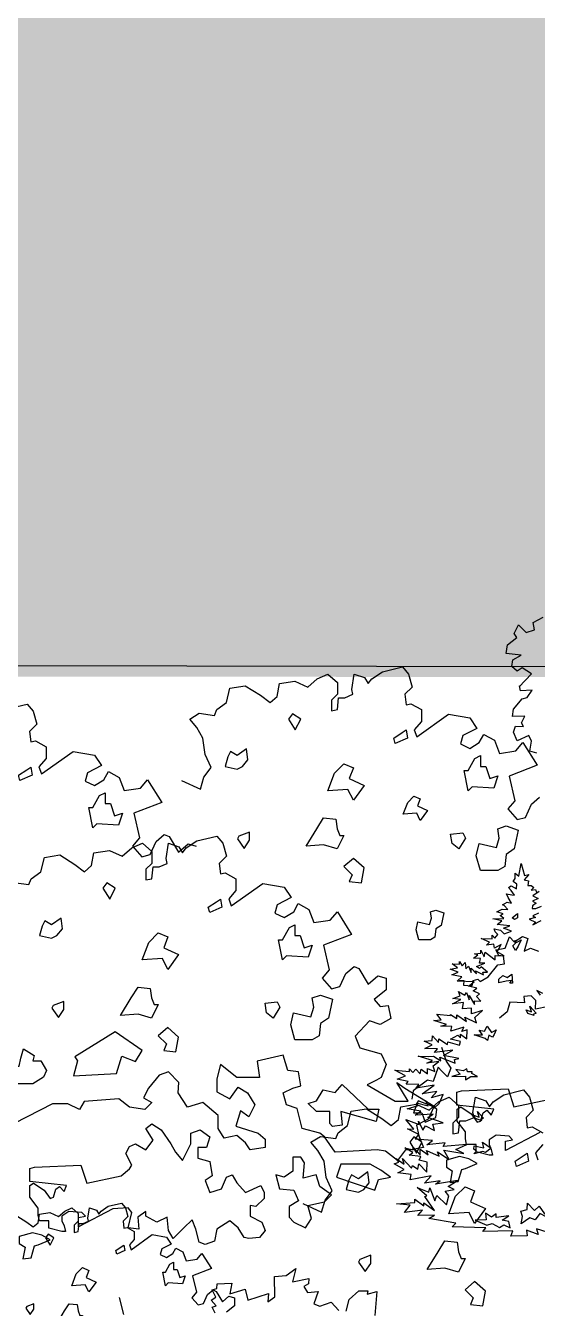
# Model space of a CAD drawing. Header units: inches. Extents: x 11.9 to 85.3, y 21.1 to 37.4.
# Drawn here: x 38.478 to 39.151, y 23.274 to 24.96 of the extents above; entities that cross this region are included whole.
import ezdxf

# ---------------------------------------------------------------- set-up
doc = ezdxf.new("R2010")
doc.units = ezdxf.units.IN
doc.header["$MEASUREMENT"] = 0
for name, color, linetype in [('CAY', 94, 'Continuous'), ('CAY-3', 61, 'Continuous'), ('Layer1', 7, 'Continuous')]:
    doc.layers.add(name, color=color, linetype=linetype)

# ---------------------------------------------------------------- blocks, each defined once
blk = doc.blocks.new('A$C76451831')
at = {"layer": 'CAY'}
for p, q in [((1288.9, 1909.2), (1320.1, 1922.7)), ((1320.1, 1922.7), (1347.8, 1898.6)), ((1389.7, 1877.9), (1396.8, 1922.7)), ((1396.8, 1922.7), (1427.4, 1912.7)), ((1448.6, 1909.2), (1479.9, 1929.8)), ((1479.9, 1929.8), (1538.3, 1944)), ((1538.3, 1944), (1555.9, 1922.7)), ((1555.9, 1922.7), (1566.6, 1885)), ((1022.3, 1839.6), (1033, 1881.5)), ((1033, 1881.5), (1077.8, 1888.5)), ((1077.8, 1888.5), (1122.6, 1860.8)), ((1171.5, 1857.3), (1178, 1895)), ((1178, 1895), (1223.4, 1902.1)), ((1223.4, 1902.1), (1261.1, 1885)), ((1261.1, 1885), (1288.9, 1909.2)), ((1347.8, 1898.6), (1347.8, 1863.8)), ((1393.2, 1863.8), (1389.7, 1877.9)), ((1427.4, 1912.7), (1438, 1895)), ((1438, 1895), (1448.6, 1909.2)), ((1566.6, 1885), (1545.3, 1863.8)), ((1122.6, 1860.8), (1150.3, 1839.6)), ((1150.3, 1839.6), (1171.5, 1857.3)), ((1347.8, 1863.8), (1330.7, 1846.6)), ((1330.7, 1846.6), (1330.7, 1815.4)), ((1347.8, 1818.9), (1351.4, 1853.7)), ((1351.4, 1853.7), (1369, 1853.7)), ((1369, 1853.7), (1393.2, 1863.8)), ((1545.3, 1863.8), (1548.9, 1833.1)), ((915, 1791.2), (942.7, 1808.3)), ((942.7, 1808.3), (987.6, 1801.8)), ((987.6, 1801.8), (994.6, 1818.9)), ((994.6, 1818.9), (1022.3, 1839.6)), ((1330.7, 1815.4), (1347.8, 1818.9)), ((1548.9, 1833.1), (1563, 1836)), ((1563, 1836), (1594.3, 1818.9)), ((935.7, 1767), (915, 1791.2)), ((953.4, 1735.8), (935.7, 1767)), ((1594.3, 1784.1), (1573, 1759.9)), ((3573, 1752.2), (3604.2, 1765.7)), ((3604.2, 1765.7), (3631.9, 1741.6)), ((3673.8, 1720.9), (3680.9, 1765.7)), ((3680.9, 1765.7), (3711.5, 1755.7)), ((3732.8, 1752.2), (3764, 1772.8)), ((3764, 1772.8), (3822.4, 1787)), ((3822.4, 1787), (3840.1, 1765.7)), ((3840.1, 1765.7), (3850.7, 1728)), ((959.8, 1687.4), (953.4, 1735.8)), ((1573, 1759.9), (1580.1, 1739.3)), ((3317.1, 1724.4), (3361.9, 1731.5)), ((3361.9, 1731.5), (3406.7, 1703.8)), ((3455.6, 1700.3), (3462.1, 1738)), ((3462.1, 1738), (3507.5, 1745.1)), ((3507.5, 1745.1), (3545.3, 1728)), ((3545.3, 1728), (3573, 1752.2)), ((3631.9, 1741.6), (3631.9, 1706.7)), ((3711.5, 1755.7), (3722.2, 1738)), ((3722.2, 1738), (3732.8, 1752.2)), ((3850.7, 1728), (3829.5, 1706.7)), ((3306.5, 1682.6), (3317.1, 1724.4)), ((3406.7, 1703.8), (3434.4, 1682.6)), ((3434.4, 1682.6), (3455.6, 1700.3)), ((3631.9, 1706.7), (3614.8, 1689.6)), ((3631.9, 1661.9), (3635.5, 1696.7)), ((3635.5, 1696.7), (3653.2, 1696.7)), ((3653.2, 1696.7), (3677.3, 1706.7)), ((3677.3, 1706.7), (3673.8, 1720.9)), ((3829.5, 1706.7), (3833, 1676.1)), ((977.5, 1649), (959.8, 1687.4)), ((2664.3, 1664.1), (2722.6, 1678.3)), ((2722.6, 1678.3), (2740.3, 1657)), ((2740.3, 1657), (2750.9, 1619.3)), ((3271.7, 1644.8), (3278.8, 1661.9)), ((3278.8, 1661.9), (3306.5, 1682.6)), ((3614.8, 1689.6), (3614.8, 1658.4)), ((3614.8, 1658.4), (3631.9, 1661.9)), ((3833, 1676.1), (3847.2, 1679)), ((3847.2, 1679), (3878.4, 1661.9)), ((3878.4, 1661.9), (3878.4, 1627.1)), ((946.3, 1586.5), (956.3, 1621.3)), ((956.3, 1621.3), (977.5, 1649)), ((2750.9, 1619.3), (2729.7, 1598.1)), ((3199.2, 1634.2), (3226.9, 1651.3)), ((3219.8, 1610), (3199.2, 1634.2)), ((3226.9, 1651.3), (3271.7, 1644.8)), ((3878.4, 1627.1), (3857.2, 1602.9)), ((3864.3, 1582.3), (3957.4, 1648.4)), ((3957.4, 1648.4), (4019.9, 1637.7)), ((4019.9, 1637.7), (4040.5, 1607.1)), ((890.9, 1611.3), (946.3, 1586.5)), ((2729.7, 1598.1), (2733.2, 1567.4)), ((3237.5, 1578.7), (3219.8, 1610)), ((3244, 1530.4), (3237.5, 1578.7)), ((3857.2, 1602.9), (3864.3, 1582.3)), ((3999.3, 1585.8), (3992.2, 1561.6)), ((4040.5, 1607.1), (3999.3, 1585.8)), ((4047.6, 1565.2), (4061.2, 1589.4)), ((4061.2, 1589.4), (4092.4, 1572.3)), ((2733.2, 1567.4), (2747.4, 1570.3)), ((2747.4, 1570.3), (2778.6, 1553.2)), ((2764.5, 1473.6), (2857.6, 1539.7)), ((2778.6, 1553.2), (2778.6, 1518.4)), ((2857.6, 1539.7), (2920.1, 1529)), ((3992.2, 1561.6), (4019.9, 1548.1)), ((4019.9, 1548.1), (4047.6, 1565.2)), ((4092.4, 1572.3), (4106.6, 1533.9)), ((4106.6, 1533.9), (4154.9, 1541)), ((4154.9, 1541), (4175.6, 1565.2)), ((4175.6, 1565.2), (4217.4, 1499.1)), ((2778.6, 1518.4), (2757.4, 1494.2)), ((2920.1, 1529), (2940.8, 1498.4)), ((3261.7, 1492), (3244, 1530.4)), ((2757.4, 1494.2), (2764.5, 1473.6)), ((2899.5, 1477.1), (2892.4, 1452.9)), ((2940.8, 1498.4), (2899.5, 1477.1)), ((2947.9, 1456.5), (2961.4, 1480.7)), ((2961.4, 1480.7), (2992.7, 1463.6)), ((3240.4, 1464.3), (3261.7, 1492)), ((4217.4, 1499.1), (4134.9, 1467.3)), ((4134.9, 1467.3), (4152, 1395.3)), ((2892.4, 1452.9), (2920.1, 1439.4)), ((2920.1, 1439.4), (2947.9, 1456.5)), ((2992.7, 1463.6), (3006.8, 1425.2)), ((3006.8, 1425.2), (3055.2, 1432.3)), ((3055.2, 1432.3), (3075.8, 1456.5)), ((3075.8, 1456.5), (3117.7, 1390.4)), ((3175, 1454.3), (3230.4, 1429.5)), ((3230.4, 1429.5), (3240.4, 1464.3)), ((3117.7, 1390.4), (3035.1, 1358.6)), ((4152, 1395.3), (4130.8, 1371.1)), ((4200.3, 1384.7), (4224.5, 1405.3)), ((3035.1, 1358.6), (3052.2, 1286.6)), ((4130.8, 1371.1), (4158.5, 1339.9)), ((4183.2, 1346.3), (4200.3, 1384.7)), ((4158.5, 1339.9), (4183.2, 1346.3)), ((3052.2, 1286.6), (3031, 1262.4)), ((3915.1, 501.1), (3898, 463.3)), ((3898, 463.3), (3863.2, 445.6)), ((3863.2, 445.6), (3870.3, 414.4)), ((3870.3, 414.4), (3883.8, 380.2)), ((3883.8, 380.2), (3846.1, 373.1)), ((3831.9, 373.1), (3807.8, 341.8)), ((3846.1, 373.1), (3831.9, 373.1))]:
    blk.add_line(p, q, dxfattribs=at)
for points in [[(4216, 1534.3), (4196, 1540.6), (4200.2, 1569.1), (4192.8, 1586), (4159, 1570.1), (4147.4, 1595.5), (4153.8, 1613.4), (4177, 1612.3), (4171.7, 1622.9), (4181.2, 1642.9), (4145.3, 1641.9), (4147.4, 1663), (4172.8, 1693.5), (4187.5, 1697.8), (4202.3, 1718.9), (4168.5, 1716.7), (4165.4, 1731.5), (4164.3, 1728.3), (4200.2, 1766.3), (4172.8, 1784.2), (4159, 1774.7), (4143.2, 1788.5), (4146.4, 1807.4), (4170.6, 1821.2), (4126.4, 1826.4), (4130.6, 1851.7), (4158, 1872.8), (4149.6, 1884.4), (4162.2, 1909.7), (4185.4, 1887.6), (4209.7, 1895), (4205.5, 1917.1), (4235, 1933)], [(634.4, 1290.3), (625.9, 1308.2), (637.6, 1312.5), (622.8, 1328.3), (636.5, 1337.8), (625.9, 1358.9), (639.7, 1363.1), (640.7, 1376.8), (682.9, 1378.9), (677.6, 1347.3), (721.9, 1361), (730.4, 1328.3), (790.5, 1348.3), (788.4, 1324.1), (809.5, 1338.8), (808.4, 1397.9), (842.2, 1401.1), (870.6, 1421.1), (861.1, 1382.1), (908.6, 1392.6), (907.6, 1376.8), (893.8, 1368.4), (905.4, 1351.5), (936, 1353.6), (923.4, 1317.7), (941.3, 1311.4), (974, 1323), (997.2, 1298.7)], [(1018.3, 1296.6), (1026.7, 1330.4), (1055.2, 1355.7), (1081.6, 1355.7), (1079.5, 1346.2), (1107.9, 1353.6), (1102.7, 1284)], [(4221.1, 1065.9), (4205, 1058.7), (4212.5, 1053), (4193.8, 1048.2), (4212, 1039.9), (4204.1, 1032), (4228.5, 1044.3)], [(4234.2, 831), (4215.9, 839.8), (4225.9, 826.3)], [(4262.6, 126.9), (4215.6, 142.2), (4220, 125.7), (4186, 137.8), (4188.1, 121.8), (4140.1, 120.8), (4146.1, 136.4), (4058.1, 134.1), (4066.6, 144.6), (3967.9, 148.1), (3979.1, 158.1), (3899.4, 171.8), (3916.1, 181.6), (3868, 180.6), (3881.7, 196.4), (3828.5, 190.1), (3845, 210.9), (3805.3, 215), (3858.5, 218.6), (3858.8, 229), (3884.9, 209.5), (3885.2, 217.6), (3916.5, 195.2), (3888.5, 236.1), (3894, 238.6), (3865.5, 263.2), (3899.8, 248.8), (3902.6, 261.9), (3917.6, 224.2), (3923.1, 239.9), (3951.6, 212.6), (3957.9, 238.7), (3947.6, 252.6), (3974.4, 257.1), (3956.2, 265.5), (3983.5, 283.1), (3919.2, 272.2), (3932.7, 282.1), (3887.2, 276), (3906.5, 296.7), (3844.9, 285.2), (3848.2, 301.4), (3808.5, 305.5), (3827.4, 315.3), (3798.5, 332.2), (3812.3, 337.1), (3804.5, 348.3), (3827.9, 331.1), (3823.1, 347.6), (3848.9, 320), (3851.8, 327.6), (3867.3, 316.6), (3870.6, 332.4), (3893.7, 307.5), (3894.8, 337), (3871, 343.2), (3876.8, 353.5), (3842, 357.4), (3853.2, 365.2), (3829.6, 379.1), (3853.4, 372.9), (3853.7, 381), (3874.2, 359), (3874.8, 374.8), (3898.2, 358.2), (3893.2, 371.5), (3929.8, 354.3), (3925.3, 367.6), (3958.9, 345.2), (3944, 372.4), (4002.2, 362.7), (3978.5, 373.9), (4011.2, 388.7), (3941.7, 383.4), (3947.5, 393.6), (3893.8, 387.8), (3910.1, 400.4), (3860, 404.8), (3870.8, 417.6), (3837, 434.6), (3855.6, 434), (3832.5, 461.5), (3871.9, 447), (3869.5, 457.5), (3882.2, 430.8), (3890.3, 443.7), (3916.6, 429.6), (3911.8, 448.3), (3941.4, 452.3), (3896.6, 467.5), (3912.8, 477.3), (3859.7, 474.2), (3876, 486.8), (3836.3, 493.6), (3868.4, 502.9), (3863.7, 511.2), (3897.8, 501.9), (3890.2, 518), (3916.2, 495.8), (3930.2, 508.9), (3941.6, 535.3), (3906.8, 525.6), (3923.3, 543.6), (3880.5, 537.4), (3915.8, 562.4), (3862.5, 553.9), (3870.5, 564), (3833.4, 565.3), (3839.1, 573.3), (3807.2, 579.8), (3831.5, 589.4), (3800.4, 606.4), (3842.9, 602.6), (3843.1, 610.3), (3853.2, 599.5), (3861.7, 609.7), (3874.4, 596.1), (3877.5, 609.1), (3895.6, 595.3), (3896.2, 611.2), (3917.2, 602.3), (3912.8, 618.8), (3929.1, 631.3), (3894, 627.1), (3910.6, 634.7), (3868.4, 647.1), (3900.1, 646), (3913.8, 647.7), (3934.6, 633.9), (3932.3, 644.8), (3976.9, 627), (3974.6, 637.9), (3987.8, 640.2), (3942.8, 649.4), (3970.1, 664.8), (3916.4, 658.5), (3924.9, 668.7), (3887.8, 670), (3909.5, 680.1), (3885.8, 691.3), (3909.9, 693.2), (3910.4, 706.8), (3928.3, 687.6), (3928.7, 698), (3954.8, 681.2), (3955.1, 688.9), (3989.2, 680), (3992.3, 690.3), (3963.1, 696.8), (3984.8, 709.2), (3992.7, 701.2), (3993, 711.6), (4011.1, 697.8), (4012.1, 724.6), (3996, 719.7), (4001.9, 732.6), (3963.9, 720.8), (3967.1, 733.8), (3935.4, 734.9), (3951.4, 739.8), (3914.7, 752), (3936, 753.5), (3923, 770.3), (3962.8, 766.2), (3962.9, 768.9), (3981.5, 757.4), (3981.9, 768.2), (4010.2, 748.6), (4005.7, 761.9), (4039.5, 744.9), (4034.6, 760.9), (4056.7, 781.5), (4024.6, 771.7), (4025.2, 788), (3998.4, 786.2), (4001.7, 804.7), (3969.4, 800.4), (3993.9, 813.1), (3970, 816.2), (3991.5, 823.6), (3986.5, 837), (4005.2, 825.9), (4010.4, 833.9), (4017.9, 812.3), (4018.3, 825.4), (4033.2, 798.2), (4033.6, 809), (4052.2, 808.4), (4039.5, 822), (4047.9, 829.8), (4029.6, 838.2), (4040.3, 846), (4016.5, 852.2), (4032.8, 864.8), (3982.6, 866.6), (3996.2, 879.2), (3966.9, 885.7), (3986.2, 893.2), (3962.5, 901.7), (3984, 906.4), (3968.1, 917.8), (3989.3, 917.1), (3989.6, 924.8), (3997.3, 911.4), (4005.8, 921.5), (4007.9, 902.9), (4015.9, 910.7), (4023.4, 891.9), (4023.8, 905), (4039.1, 888.6), (4036.7, 896.9), (4060.3, 885.2), (4057.8, 893.4), (4071.4, 892.9), (4053.4, 909.4), (4047.8, 904.2), (4039.8, 909.9), (4064.2, 919.5), (4048.4, 920), (4051.5, 933.5), (4030.3, 934.3), (4043.8, 944.2), (4033.4, 947.3), (4052.1, 949.4), (4052.4, 957.5), (4062.1, 938.6), (4065.3, 951.6), (4094, 929.3), (4094.4, 942.4), (4120.7, 941.5), (4099.8, 953.1), (4111.4, 974), (4092.5, 963.8), (4090.1, 974.8), (4068.8, 972.8), (4077.2, 980.7), (4053.6, 991.9), (4085.3, 990.8), (4085.6, 1001.7), (4093.5, 993.3), (4101.6, 1003.4), (4094.2, 1011.8), (4091.7, 1020.1), (4110.2, 1016.7), (4120.7, 1005.5), (4142.2, 1012.9), (4118.5, 1021.8), (4137.3, 1028.9), (4100.3, 1032.9), (4113.8, 1043.3), (4087.3, 1049.2), (4119.5, 1050.8), (4109, 1059.4), (4117.3, 1064.5), (4098.9, 1070.1), (4115, 1077.7), (4130.9, 1077.2), (4120.8, 1088), (4115.5, 1090.9), (4128.9, 1098.6), (4142.4, 1095.4), (4132.1, 1111.6), (4127, 1122.6), (4143.2, 1119.4), (4150.9, 1119.1), (4141, 1132.6), (4133.1, 1141), (4141.4, 1146.2), (4157, 1137.5), (4157.5, 1150.6), (4147.3, 1159.1), (4152.6, 1167.1), (4153.1, 1182.9), (4163.7, 1174.4), (4170.5, 1211.8), (4179.7, 1176.6), (4192.9, 1178.8), (4179.2, 1163.4), (4192.2, 1160.3), (4189.5, 1147.2), (4199.9, 1146.8), (4207.9, 1141.1), (4199.4, 1133.3), (4212.7, 1135.5), (4215.1, 1127.3), (4223.3, 1129.7), (4204.3, 1117.2), (4219.9, 1108.5), (4203.8, 1101.4), (4214, 1095.6), (4203.3, 1087.8), (4203, 1080.1), (4213.4, 1079.7), (4230, 1086.9)]]:
    blk.add_lwpolyline(points, dxfattribs=at)
for points in [[(1240.2, 1791.1), (1216.4, 1806.9), (1204.5, 1791.1), (1224.3, 1759.4)], [(1537.1, 1751.5), (1548.9, 1759.4), (1552.9, 1735.6), (1517.3, 1719.8), (1513.3, 1735.6)], [(1085.8, 1672.3), (1081.8, 1704), (1054.1, 1684.2), (1034.3, 1696), (1026.4, 1680.2), (1018.5, 1652.5), (1054.1, 1644.6), (1069.9, 1652.5)], [(1339.1, 1632.7), (1366.8, 1660.4), (1394.5, 1648.5), (1382.7, 1616.8), (1426.2, 1597), (1394.5, 1553.5), (1378.7, 1585.2), (1319.3, 1581.2)], [(3524.3, 1634.1), (3500.5, 1649.9), (3488.6, 1634.1), (3508.4, 1602.4)], [(3821.2, 1594.5), (3833.1, 1602.4), (3837, 1578.6), (3801.4, 1562.8), (3797.4, 1578.6)], [(3369.9, 1515.3), (3365.9, 1547), (3338.2, 1527.2), (3318.4, 1539), (3310.5, 1523.2), (3302.6, 1495.5), (3338.2, 1487.6), (3354, 1495.5)], [(3623.3, 1475.7), (3651, 1503.4), (3678.7, 1491.5), (3666.8, 1459.8), (3710.3, 1440), (3678.7, 1396.5), (3662.8, 1428.1), (3603.5, 1424.2)], [(4035, 1519.2), (4050.8, 1527.2), (4050.8, 1495.5), (4066.6, 1495.5), (4078.5, 1459.8), (4102.3, 1467.8), (4090.4, 1432.1), (4027.1, 1436.1), (4015.2, 1424.2), (4003.3, 1483.6), (4015.2, 1483.6)], [(1287.7, 1470.3), (1307.5, 1502), (1343.1, 1498), (1347, 1470.3), (1355, 1450.5), (1366.8, 1450.5), (1347, 1410.9), (1307.5, 1422.8), (1256, 1418.8)], [(2721.4, 1485.8), (2733.3, 1493.7), (2737.3, 1469.9), (2701.6, 1454.1), (2697.7, 1469.9)], [(1058.5, 1448.2), (1054.5, 1440.3), (1074.3, 1412.6), (1090.2, 1436.3), (1090.2, 1460.1)], [(2935.2, 1410.5), (2951, 1418.5), (2951, 1386.8), (2966.9, 1386.8), (2978.8, 1351.1), (3002.5, 1359.1), (2990.6, 1323.4), (2927.3, 1327.4), (2915.4, 1315.5), (2903.5, 1374.9), (2915.4, 1374.9)], [(3837.8, 1390.3), (3856.3, 1408.8), (3874.8, 1400.9), (3866.9, 1379.8), (3895.9, 1366.6), (3874.8, 1337.5), (3864.2, 1358.6), (3824.6, 1356)], [(1418.3, 1311.9), (1426.2, 1355.4), (1394.5, 1383.2), (1366.8, 1359.4), (1390.6, 1335.6), (1382.7, 1315.8)], [(3571.8, 1313.3), (3591.6, 1345), (3627.2, 1341), (3631.2, 1313.3), (3639.1, 1293.5), (3651, 1293.5), (3631.2, 1253.9), (3591.6, 1265.8), (3540.1, 1261.8)], [(4038.9, 1234.1), (4046.9, 1269.7), (4098.3, 1257.8), (4106.2, 1285.6), (4102.3, 1313.3), (4126, 1321.2), (4161.7, 1309.3), (4149.8, 1253.9), (4126, 1238), (4122.1, 1202.4), (4102.3, 1190.5), (4050.8, 1190.5)], [(3342.6, 1291.2), (3338.7, 1283.3), (3358.5, 1255.6), (3374.3, 1279.3), (3374.3, 1303.1)], [(3967.7, 1269.7), (3963.7, 1297.4), (3999.3, 1301.4), (4007.3, 1285.6), (3987.5, 1253.9)], [(3702.4, 1154.9), (3710.3, 1198.4), (3678.7, 1226.2), (3651, 1202.4), (3674.7, 1178.6), (3666.8, 1158.8)], [(3862.3, 1017), (3867.6, 1040.8), (3901.9, 1032.9), (3907.2, 1051.4), (3904.5, 1069.8), (3920.4, 1075.1), (3944.1, 1067.2), (3936.2, 1030.2), (3920.4, 1019.7), (3917.7, 995.9), (3904.5, 988), (3870.2, 988)], [(4143.6, 1052.7), (4159.9, 1065.3), (4159.5, 1052.2), (4151.1, 1047)], [(4145.7, 970.1), (4154.1, 978), (4151.7, 985.8), (4156.9, 980.2), (4170.4, 987.9), (4162, 969.6), (4153.4, 956.7)], [(4144.6, 860.9), (4136.9, 861.2), (4142.2, 869.2), (4126.3, 867), (4104.8, 862.3), (4105.2, 873.2), (4116.4, 883.2), (4129.3, 877.3), (4142.8, 887.7)], [(4208.2, 766.2), (4189.8, 772.3), (4184.7, 782.9), (4200.4, 776.9), (4195.5, 793.4), (4213.9, 773.7), (4205.6, 769)], [(4064.6, 698.7), (4032.9, 710.2), (4056.9, 709.4), (4046.9, 723.3), (4062.7, 720.1), (4070.9, 735.6), (4083.8, 716.6), (4097.3, 724.3), (4091.3, 710.9), (4086.1, 703.4), (4075.4, 708.7), (4072.1, 693)], [(4013.2, 601.7), (4010.8, 609.9), (4000.2, 604.8), (3978.6, 608.3), (3991.7, 594.7), (3967.4, 587.4), (4007.3, 588.7), (4006.9, 577.9), (4023.2, 588.2), (4042.2, 587.5), (4026.2, 596.2), (4026.3, 601.2)], [(4054.6, 458.4), (4036.2, 464.5), (4031.1, 475.1), (4046.8, 469.1), (4041.9, 485.6), (4060.3, 465.9), (4052, 461.2)], [(4032, 374.8), (4032.4, 385.2), (4061.2, 379.2), (4056.8, 395.2), (4082.5, 378.5), (4066.1, 365.4), (4058.1, 368.4), (4031.6, 361.7), (4039.5, 369.1)], [(4174.2, 178.1), (4169.4, 194.1), (4188.1, 198.9), (4188.8, 217.4), (4209.3, 195.4), (4222.9, 208.1), (4238.4, 186.2), (4264.8, 188), (4278.1, 179.9), (4245.8, 175.6), (4224.8, 186.7), (4211.1, 168.6), (4195.4, 174.6), (4170.8, 156.9)], [(4138.2, 144.9), (4133.9, 163.6), (4114.9, 167), (4134.4, 179.5), (4096.7, 175.3), (4097, 186.2), (4083.5, 175.8), (4065.4, 187.3), (4067.4, 168.6), (4035.2, 167), (4069.6, 152.2), (4085.6, 157.1), (4106.5, 146), (4119.9, 153.2)]]:
    blk.add_lwpolyline(points, close=True, dxfattribs=at)
at = {"layer": 'CAY-3'}
for p, q in [((3100.6, 1276), (3124.7, 1296.6)), ((3124.7, 1296.6), (3138.9, 1290.1)), ((3138.9, 1290.1), (3166.6, 1244.7)), ((3188.9, 1257), (3220.2, 1277.6)), ((3220.2, 1277.6), (3278.5, 1291.8)), ((3278.5, 1291.8), (3296.2, 1270.6)), ((2911.8, 1205.1), (2918.3, 1242.8)), ((2918.3, 1242.8), (2963.7, 1249.9)), ((2963.7, 1249.9), (3001.4, 1232.8)), ((3001.4, 1232.8), (3029.1, 1257)), ((3029.1, 1257), (3060.4, 1270.6)), ((3031, 1262.4), (3058.7, 1231.2)), ((3060.4, 1270.6), (3088.1, 1246.4)), ((3083.5, 1237.6), (3100.6, 1276)), ((3088.1, 1246.4), (3088.1, 1211.6)), ((3130, 1225.7), (3137, 1270.6)), ((3137, 1270.6), (3167.7, 1260.5)), ((3166.6, 1244.7), (3194.3, 1268.9)), ((3167.7, 1260.5), (3178.3, 1242.8)), ((3178.3, 1242.8), (3188.9, 1257)), ((3194.3, 1268.9), (3218.5, 1262.4)), ((3296.2, 1270.6), (3306.9, 1232.8)), ((2762.6, 1187.4), (2773.2, 1229.3)), ((2773.2, 1229.3), (2818.1, 1236.4)), ((2818.1, 1236.4), (2862.9, 1208.6)), ((2862.9, 1208.6), (2890.6, 1187.4)), ((2890.6, 1187.4), (2911.8, 1205.1)), ((3058.7, 1231.2), (3083.5, 1237.6)), ((3088.1, 1211.6), (3071, 1194.5)), ((3109.3, 1201.6), (3133.5, 1211.6)), ((3133.5, 1211.6), (3130, 1225.7)), ((3306.9, 1232.8), (3285.6, 1211.6)), ((3285.6, 1211.6), (3289.2, 1180.9)), ((2727.8, 1149.6), (2734.9, 1166.8)), ((2734.9, 1166.8), (2762.6, 1187.4)), ((3071, 1194.5), (3071, 1163.2)), ((3071, 1163.2), (3088.1, 1166.8)), ((3088.1, 1166.8), (3091.6, 1201.6)), ((3091.6, 1201.6), (3109.3, 1201.6)), ((3289.2, 1180.9), (3303.3, 1183.9)), ((3303.3, 1183.9), (3334.6, 1166.8)), ((3334.6, 1166.8), (3334.6, 1131.9)), ((2683, 1156.1), (2727.8, 1149.6)), ((3334.6, 1131.9), (3313.3, 1107.8)), ((3320.4, 1087.1), (3413.6, 1153.2)), ((3413.6, 1153.2), (3476.1, 1142.6)), ((3476.1, 1142.6), (3496.7, 1111.9)), ((3313.3, 1107.8), (3320.4, 1087.1)), ((3455.4, 1090.7), (3448.4, 1066.5)), ((3496.7, 1111.9), (3455.4, 1090.7)), ((3503.8, 1070), (3517.3, 1094.2)), ((3517.3, 1094.2), (3548.6, 1077.1)), ((3448.4, 1066.5), (3476.1, 1052.9)), ((3476.1, 1052.9), (3503.8, 1070)), ((3548.6, 1077.1), (3562.7, 1038.8)), ((3611.1, 1045.8), (3631.7, 1070)), ((3631.7, 1070), (3673.6, 1003.9)), ((3562.7, 1038.8), (3611.1, 1045.8)), ((3673.6, 1003.9), (3591, 972.1)), ((3591, 972.1), (3608.1, 900.1)), ((6577.4, 899), (6564.2, 949.2)), ((3656.5, 889.5), (3680.7, 910.2)), ((3680.7, 910.2), (3694.8, 903.7)), ((3694.8, 903.7), (3722.5, 858.3)), ((3608.1, 900.1), (3586.9, 875.9)), ((3586.9, 875.9), (3614.6, 844.7)), ((3639.4, 851.2), (3656.5, 889.5)), ((3722.5, 858.3), (3750.2, 882.4)), ((3750.2, 882.4), (3774.4, 875.9)), ((3774.4, 875.9), (3774.4, 841.1)), ((3614.6, 844.7), (3639.4, 851.2)), ((3774.4, 841.1), (3739.6, 813.4)), ((3739.6, 813.4), (3756.7, 792.8)), ((3756.7, 792.8), (3780.9, 795.7)), ((3780.9, 795.7), (3788, 758)), ((3788, 758), (3756.7, 740.3)), ((3725.5, 750.9), (3684.2, 706.1)), ((3756.7, 740.3), (3725.5, 750.9)), ((3684.2, 706.1), (3697.8, 671.3)), ((3473.1, 650.6), (3396.5, 632.9)), ((3486.7, 605.2), (3473.1, 650.6)), ((3697.8, 671.3), (3760.3, 654.2)), ((3760.3, 654.2), (3774.4, 622.9)), ((3137, 601.7), (3109.3, 591.6)), ((3167.7, 570.4), (3137, 601.7)), ((3289.2, 622.9), (3278.5, 581)), ((3337.5, 584.6), (3289.2, 622.9)), ((3396.5, 632.9), (3403.5, 584.6)), ((3517.9, 601.7), (3486.7, 605.2)), ((3525, 560.4), (3517.9, 601.7)), ((3774.4, 622.9), (3760.3, 584.6)), ((3109.3, 591.6), (3078.1, 553.3)), ((3164.8, 539.7), (3167.7, 570.4)), ((3278.5, 581), (3278.5, 542.7)), ((3403.5, 584.6), (3337.5, 584.6)), ((3746.7, 577.5), (3719, 563.9)), ((3719, 563.9), (3800.7, 515.2)), ((3760.3, 584.6), (3746.7, 577.5)), ((3839, 515.2), (3805.7, 570.4)), ((3805.7, 570.4), (3829.8, 553.3)), ((3078.1, 553.3), (3063.9, 525.6)), ((3192.5, 497.8), (3164.8, 539.7)), ((3278.5, 542.7), (3316.9, 522)), ((3316.9, 522), (3341, 556.8)), ((3341, 556.8), (3368.8, 539.7)), ((3368.8, 539.7), (3390, 504.9)), ((3473.1, 539.7), (3500.8, 553.3)), ((3483.1, 504.9), (3473.1, 539.7)), ((3500.8, 553.3), (3525, 560.4)), ((3829.8, 553.3), (3915.1, 501.1)), ((86.7, 510.8), (100.8, 469.5)), ((2797, 507.9), (2685, 450.4)), ((2841.8, 507.9), (2797, 507.9)), ((2876.6, 490.8), (2841.8, 507.9)), ((2890.2, 514.9), (2876.6, 490.8)), ((2991.4, 522), (2890.2, 514.9)), ((3022.7, 497.8), (2991.4, 522)), ((3067.5, 490.8), (3022.7, 497.8)), ((3063.9, 525.6), (3088.1, 512)), ((3088.1, 512), (3067.5, 490.8)), ((3237.3, 512), (3192.5, 497.8)), ((3282.1, 473.7), (3237.3, 512)), ((3390, 504.9), (3372.3, 470.1)), ((3514.4, 494.3), (3483.1, 504.9)), ((3528.5, 435.3), (3514.4, 494.3)), ((3800.7, 515.2), (3839, 515.2)), ((76.8, 451.7), (62.5, 410.5)), ((86.7, 441.8), (76.8, 451.7)), ((100.8, 469.5), (114.4, 448.9)), ((3282.1, 435.3), (3282.1, 473.7)), ((3348.1, 487.2), (3334.6, 442.4)), ((3372.3, 470.1), (3348.1, 487.2)), ((45.4, 414.1), (3.5, 382.8)), ((62.5, 410.5), (45.4, 414.1)), ((104.4, 424.1), (86.7, 441.8)), ((114.4, 448.9), (104.4, 424.1)), ((3071, 435.3), (3088.1, 449.5)), ((3091.6, 401.1), (3071, 435.3)), ((3088.1, 449.5), (3115.8, 431.8)), ((3115.8, 431.8), (3143.5, 390.5)), ((3202.5, 421.8), (3230.2, 431.8)), ((3202.5, 390.5), (3202.5, 421.8)), ((3230.2, 431.8), (3257.9, 411.1)), ((3299.8, 407.6), (3282.1, 435.3)), ((3337.5, 414.7), (3299.8, 407.6)), ((3334.6, 442.4), (3400, 421.8)), ((3362.3, 394), (3337.5, 414.7)), ((3400, 421.8), (3420.6, 404.1)), ((3580.4, 421.8), (3528.5, 435.3)), ((3594, 411.1), (3580.4, 421.8)), ((3.5, 382.8), (0, 358.6)), ((132.1, 379.3), (145.6, 382.8)), ((132.1, 340.9), (132.1, 379.3)), ((145.6, 382.8), (281.8, 388.3)), ((281.8, 388.3), (298.9, 336.4)), ((3012, 362.8), (3022.7, 383.4)), ((3022.7, 383.4), (3039.8, 390.5)), ((3039.8, 390.5), (3071, 373.4)), ((3071, 373.4), (3091.6, 401.1)), ((3143.5, 390.5), (3157.7, 366.3)), ((3178.3, 342.1), (3202.5, 390.5)), ((3223.1, 379.9), (3223.1, 348.6)), ((3247.9, 379.9), (3223.1, 379.9)), ((3257.9, 411.1), (3247.9, 379.9)), ((3375.8, 373.4), (3362.3, 394)), ((3420.6, 379.9), (3375.8, 373.4)), ((3420.6, 404.1), (3420.6, 379.9)), ((3625.2, 366.3), (3594, 411.1)), ((240, 329.4), (132.1, 340.9)), ((298.9, 336.4), (400.1, 357.1)), ((3029.1, 328), (3012, 362.8)), ((3157.7, 366.3), (3178.3, 342.1)), ((3223.1, 348.6), (3257.9, 338.6)), ((3257.9, 338.6), (3265, 296.7)), ((3748.8, 373.1), (3625.2, 366.3)), ((3773, 369.5), (3748.8, 373.1)), ((3807.8, 341.8), (3773, 369.5)), ((132.7, 329.4), (143.3, 336.4)), ((132.7, 294.5), (132.7, 329.4)), ((143.3, 336.4), (173.9, 315.2)), ((173.9, 315.2), (191.6, 291)), ((201.6, 294.5), (208.7, 318.7)), ((208.7, 318.7), (219.3, 325.8)), ((219.3, 325.8), (232.9, 311.7)), ((232.9, 311.7), (240, 329.4)), ((2730.4, 318.9), (2744, 322.4)), ((2730.4, 280.5), (2730.4, 318.9)), ((2744, 322.4), (2880.2, 328)), ((2880.2, 328), (2897.3, 276)), ((2998.5, 296.7), (3022.7, 317.9)), ((3022.7, 317.9), (3029.1, 328)), ((156.8, 263.3), (132.7, 294.5)), ((156.8, 242.6), (156.8, 263.3)), ((191.6, 291), (201.6, 294.5)), ((2838.3, 269), (2730.4, 280.5)), ((2731, 269), (2741.6, 276)), ((2731, 234.2), (2731, 269)), ((2741.6, 276), (2772.3, 254.8)), ((2807.1, 258.3), (2817.7, 265.4)), ((2817.7, 265.4), (2831.2, 251.3)), ((2831.2, 251.3), (2838.3, 269)), ((2897.3, 276), (2998.5, 296.7)), ((3265, 296.7), (3244.4, 283.1)), ((3244.4, 283.1), (3257.9, 248.3)), ((3292.7, 259), (3306.9, 293.2)), ((3306.9, 293.2), (3323.9, 300.2)), ((3323.9, 300.2), (3337.5, 276.1)), ((3337.5, 276.1), (3362.3, 248.3)), ((3362.3, 248.3), (3407.1, 269)), ((3407.1, 269), (3417.7, 248.3)), ((160.4, 225.5), (156.8, 242.6)), ((188.1, 225.5), (160.4, 225.5)), ((188.1, 204.3), (188.1, 225.5)), ((247, 253.3), (226.4, 239.1)), ((226.4, 239.1), (226.4, 225.5)), ((226.4, 225.5), (232.9, 211.4)), ((284.8, 249.7), (247, 253.3)), ((375.4, 260.4), (274.7, 207.8)), ((274.7, 235.6), (295.4, 239.1)), ((274.7, 207.8), (274.7, 235.6)), ((295.4, 239.1), (284.8, 249.7)), ((2755.2, 202.9), (2731, 234.2)), ((2772.3, 254.8), (2790, 230.6)), ((2790, 230.6), (2800, 234.2)), ((2800, 234.2), (2807.1, 258.3)), ((3257.9, 248.3), (3292.7, 259)), ((3417.7, 231.2), (3392.9, 207)), ((3417.7, 248.3), (3417.7, 231.2)), ((226.4, 194.3), (188.1, 204.3)), ((236.4, 194.3), (226.4, 194.3)), ((232.9, 211.4), (236.4, 194.3)), ((2755.2, 182.3), (2755.2, 202.9)), ((2845.4, 192.9), (2824.7, 178.7)), ((2883.1, 189.3), (2845.4, 192.9)), ((2973.7, 200), (2873.1, 147.5)), ((2893.7, 178.7), (2883.1, 189.3)), ((3019.1, 203.5), (2973.7, 200)), ((3029.1, 189.3), (3019.1, 203.5)), ((3019.1, 144.5), (3029.1, 189.3)), ((3071, 192.9), (3046.8, 175.8)), ((3071, 179.3), (3071, 192.9)), ((3375.8, 210), (3375.8, 179.3)), ((3392.9, 207), (3375.8, 210)), ((2758.7, 165.1), (2755.2, 182.3)), ((2786.4, 165.1), (2758.7, 165.1)), ((2786.4, 143.9), (2786.4, 165.1)), ((2824.7, 178.7), (2824.7, 165.1)), ((2824.7, 165.1), (2831.2, 151)), ((2831.2, 151), (2834.8, 133.9)), ((2873.1, 175.2), (2893.7, 178.7)), ((2873.1, 147.5), (2873.1, 175.2)), ((3046.8, 175.8), (3050.4, 141)), ((3102.3, 161.6), (3071, 179.3)), ((3133.5, 175.8), (3102.3, 161.6)), ((3137, 137.4), (3133.5, 175.8)), ((3206, 168.7), (3181.9, 144.5)), ((3216.6, 141), (3206, 168.7)), ((3316.9, 165.2), (3278.5, 141)), ((3341, 144.5), (3316.9, 165.2)), ((3375.8, 179.3), (3410.6, 161.6)), ((3410.6, 161.6), (3420.6, 137.4)), ((2824.7, 133.9), (2786.4, 143.9)), ((2834.8, 133.9), (2824.7, 133.9)), ((3050.4, 141), (3019.1, 144.5)), ((3150.6, 113.3), (3137, 137.4)), ((3181.9, 144.5), (3150.6, 113.3)), ((3226.7, 102.6), (3216.6, 141)), ((3278.5, 141), (3272.1, 106.2)), ((3358.7, 116.8), (3341, 144.5)), ((3372.3, 113.3), (3358.7, 116.8)), ((3403.5, 116.8), (3372.3, 113.3)), ((3420.6, 137.4), (3403.5, 116.8)), ((3244.4, 96.1), (3226.7, 102.6)), ((3272.1, 106.2), (3244.4, 96.1))]:
    blk.add_line(p, q, dxfattribs=at)
for points in [[(6263.3, 1188.4), (6293.2, 1169.9), (6311.6, 1155.7), (6325.8, 1167.5), (6330.1, 1192.7), (6360.4, 1197.4), (6385.5, 1186), (6404, 1202.1), (6424.8, 1211.2), (6443.3, 1195.1), (6443.3, 1171.9), (6431.9, 1160.5), (6431.9, 1139.6), (6443.3, 1142), (6445.7, 1165.2), (6457.5, 1165.2), (6473.6, 1171.9), (6471.2, 1181.3), (6475.9, 1211.2), (6496.4, 1204.5), (6503.5, 1192.7), (6510.5, 1202.1), (6531.4, 1215.9), (6570.3, 1225.3), (6582.1, 1211.2), (6589.1, 1186), (6575, 1171.9), (6577.4, 1151.4), (6586.8, 1153.4), (6607.6, 1142), (6607.6, 1118.8), (6593.5, 1102.7), (6598.2, 1088.9), (6660.3, 1132.9), (6702, 1125.9), (6715.7, 1105.4), (6688.2, 1091.2), (6683.5, 1075.1), (6702, 1066.1), (6720.4, 1077.5), (6729.5, 1093.6), (6750.3, 1082.2), (6759.7, 1056.6), (6792, 1061.4), (6805.7, 1077.5), (6833.6, 1033.4), (6778.6, 1012.2), (6790, 964.2), (6775.9, 948.1), (6794.3, 927.3), (6810.8, 931.6), (6822.2, 957.2), (6838.4, 970.9), (6847.8, 966.6), (6866.3, 936.3), (6884.7, 952.4), (6900.9, 948.1), (6900.9, 924.9), (6877.7, 906.4)], [(138.9, 705.6), (152.6, 705.6), (151.5, 691.9), (176.9, 689.8), (180, 705.6), (193.7, 709.9), (200.1, 702.5), (223.3, 716.2), (251.7, 752), (271.8, 754.2), (268.6, 777.4), (254.9, 779.5), (246.5, 795.3), (273.9, 800.6), (286.5, 833.3), (300.3, 819.5), (324.5, 834.3), (340.3, 829), (328.7, 792.1), (347.7, 800.6), (370.9, 792.1)], [(400.5, 629.7), (362.5, 622.3), (363.5, 647.6), (349.8, 661.3), (327.7, 659.2), (329.8, 640.3), (287.6, 642.4), (279.2, 613.9), (257, 596)]]:
    blk.add_lwpolyline(points, dxfattribs=at)
for points in [[(2980.4, 1138.9), (2956.7, 1154.8), (2944.8, 1138.9), (2964.6, 1107.2)], [(6371.5, 1123.4), (6355.7, 1134), (6347.8, 1123.4), (6361, 1102.3)], [(3277.4, 1099.3), (3289.2, 1107.2), (3293.2, 1083.5), (3257.6, 1067.6), (3253.6, 1083.5)], [(6569.5, 1097), (6577.4, 1102.3), (6580, 1086.5), (6556.3, 1075.9), (6553.6, 1086.5)], [(2826, 1020.1), (2822.1, 1051.8), (2794.4, 1032), (2774.6, 1043.9), (2766.7, 1028), (2758.7, 1000.3), (2794.4, 992.4), (2810.2, 1000.3)], [(6712, 1046.9), (6722.6, 1052.1), (6722.6, 1031), (6733.1, 1031), (6741, 1007.2), (6756.9, 1012.5), (6748.9, 988.8), (6706.7, 991.4), (6698.8, 983.5), (6690.9, 1023.1), (6698.8, 1023.1)], [(3491.1, 1024.1), (3507, 1032), (3507, 1000.3), (3522.8, 1000.3), (3534.7, 964.7), (3558.4, 972.6), (3546.6, 936.9), (3483.2, 940.9), (3471.3, 929), (3459.5, 988.4), (3471.3, 988.4)], [(6437.5, 1017.8), (6456, 1036.3), (6474.5, 1028.4), (6466.5, 1007.2), (6495.6, 994), (6474.5, 965), (6463.9, 986.1), (6424.3, 983.5)], [(3079.4, 980.5), (3107.1, 1008.2), (3134.8, 996.3), (3123, 964.7), (3166.5, 944.9), (3134.8, 901.3), (3119, 933), (3059.6, 929)], [(6292.4, 922.8), (6289.7, 917.5), (6302.9, 899), (6313.5, 914.8), (6313.5, 930.7)], [(6403.2, 909.6), (6416.4, 930.7), (6440.2, 928), (6442.8, 909.6), (6448.1, 896.4), (6456, 896.4), (6442.8, 870), (6416.4, 877.9), (6382.1, 875.2)], [(3027.9, 818.1), (3047.7, 849.8), (3083.4, 845.8), (3087.3, 818.1), (3095.2, 798.3), (3107.1, 798.3), (3087.3, 758.7), (3047.7, 770.6), (2996.3, 766.6)], [(2798.8, 796), (2794.8, 788.1), (2814.6, 760.4), (2830.5, 784.1), (2830.5, 807.9)], [(3423.8, 774.6), (3419.9, 802.3), (3455.5, 806.2), (3463.4, 790.4), (3443.6, 758.7)], [(3495.1, 738.9), (3503, 774.6), (3554.5, 762.7), (3562.4, 790.4), (3558.4, 818.1), (3582.2, 826), (3617.8, 814.2), (3605.9, 758.7), (3582.2, 742.9), (3578.2, 707.2), (3558.4, 695.3), (3507, 695.3)], [(3039.8, 632), (3059.6, 663.7), (2980.4, 719.1), (2862.1, 645.5), (2870, 633.6), (2858.2, 590.1), (2984.4, 596.3), (3000.2, 647.8)], [(3158.6, 659.7), (3166.5, 703.3), (3134.8, 731), (3107.1, 707.2), (3130.9, 683.5), (3123, 663.7)], [(2739.4, 633.6), (2763.2, 633.6), (2779, 605.9), (2771.1, 586.1), (2739.4, 566.3), (2691.9, 566.3), (2672.1, 590.1), (2668.1, 617.8), (2699.8, 617.8), (2703.8, 641.6), (2711.7, 669.3), (2743.4, 649.5)], [(3570.3, 517.1), (3590.1, 548.8), (3625.7, 540.9), (3645.5, 564.6), (3721.6, 492.2), (3753.2, 492.2), (3745.3, 456.6), (3641.6, 485.4), (3645.5, 445.8), (3617.8, 441.9), (3609.9, 449.8), (3609.9, 485.4), (3570.3, 485.4), (3546.6, 509.2)], [(56.6, 339.4), (18.3, 353.5), (4.7, 318.7), (28.9, 318.7), (38.9, 291), (70.2, 305.2), (73.7, 329.4)], [(3535, 335), (3525, 352.1), (3500.8, 352.1), (3500.8, 310.9), (3476.1, 293.2), (3451.9, 300.2), (3462.5, 259), (3503.8, 255.4), (3517.9, 224.1), (3490.2, 207), (3490.2, 175.8), (3503.8, 161.6), (3538.6, 144.5), (3556.3, 172.2), (3545.6, 210), (3594, 220.6), (3614.6, 241.3), (3580.4, 265.4), (3569.8, 300.2), (3531.5, 290.2)], [(3728.2, 331.2), (3642.3, 331.5), (3628.8, 293.2), (3741.7, 255.1), (3752.3, 286.4), (3787.1, 293.5), (3759.4, 314.1)], [(167.4, 183.7), (139.7, 190.7), (101.4, 180.1), (101.4, 159.5), (118.5, 148.9), (112, 114.6), (136.2, 117.6), (146.2, 152.4), (156.8, 155.9), (191.6, 170.1)], [(2765.8, 123.3), (2738.1, 130.3), (2699.7, 119.7), (2699.7, 99.1), (2716.8, 88.5), (2710.4, 54.3), (2734.5, 57.2), (2744.6, 92), (2755.2, 95.5), (2790, 109.7)]]:
    blk.add_lwpolyline(points, close=True, dxfattribs=at)

msp = doc.modelspace()

# ---------------------------------------------------------------- hatches: boundary and pattern name
at = {"layer": 'Layer1', "true_color": 0x939598}
h = msp.add_hatch(color=252, dxfattribs=at)
h.dxf.hatch_style = 1
h.paths.add_polyline_path([(63.3723, 24.9691), (63.3723, 24.9886), (63.2701, 24.9886), (19.2205, 24.9886), (19.2205, 25.0924), (18.8839, 24.5256), (18.8823, 24.1183), (61.4586, 24.0875)])

# ---------------------------------------------------------------- linework, layer by layer
msp.add_lwpolyline([(31.6304, 24.1183), (31.6304, 23.2851, 0.21734), (37.5272, 23.8908), (37.5272, 24.1198), (61.4586, 24.0875)], format="xyb")

# ---------------------------------------------------------------- block references
at = {"layer": 'CAY', "xscale": 0.0004489089019145984, "yscale": 0.0004489089019145984, "zscale": 0.0004489089019145984}
for p in [(38.9863, 23.3879), (37.258, 23.3147), (35.655, 22.8622), (38.4428, 22.6882)]:
    msp.add_blockref('A$C76451831', p, dxfattribs=at)

doc.saveas('drawing.dxf')
